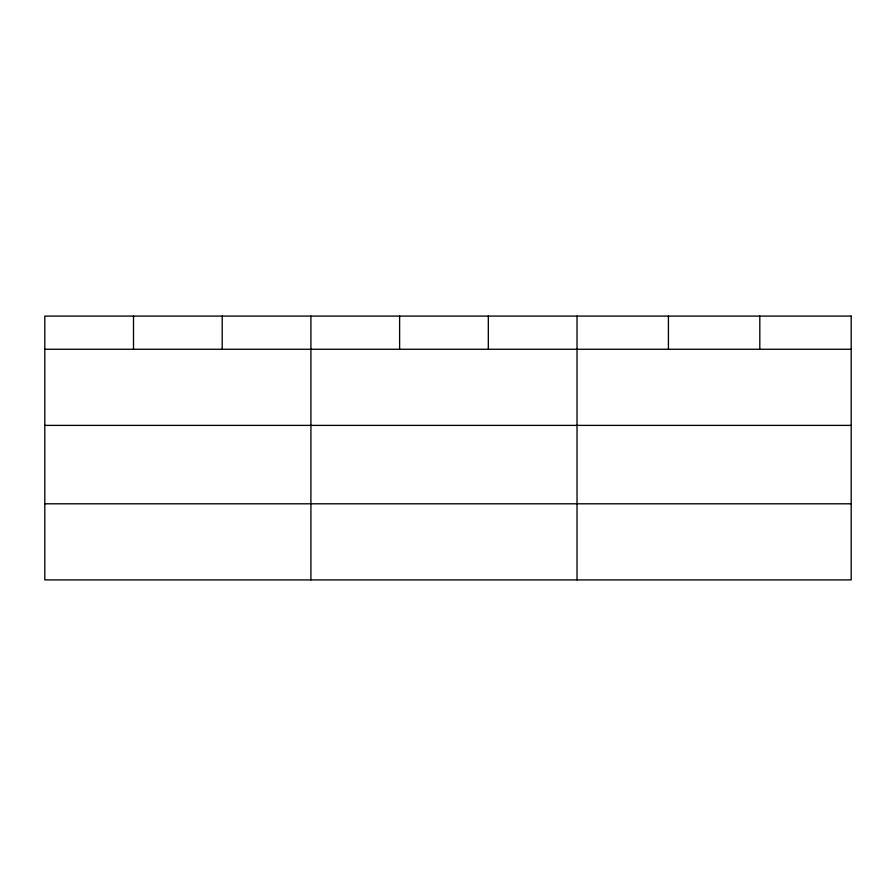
<?xml version="1.0" encoding="UTF-8"?>
<svg xmlns="http://www.w3.org/2000/svg" width="896" height="896" viewBox="0 0 896 896"><rect width="100%" height="100%" fill="white"/><g stroke="black" fill="none" stroke-linecap="round" stroke-linejoin="round"><path stroke-width="1.34" d="M44.8 349.272L851.2 349.272M44.8 425.387L851.2 425.387M44.8 503.798L851.2 503.798M759.808 316.086L759.808 349.272M668.416 316.086L668.416 349.272M577.024 316.086L577.024 579.914M488.32 316.086L488.32 349.272M399.616 316.086L399.616 349.272M310.912 316.086L310.912 579.914M222.208 316.086L222.208 349.272M133.504 316.086L133.504 349.272M851.2 316.086L44.8 316.086L44.8 579.914L851.2 579.914L851.2 316.086"/></g></svg>
